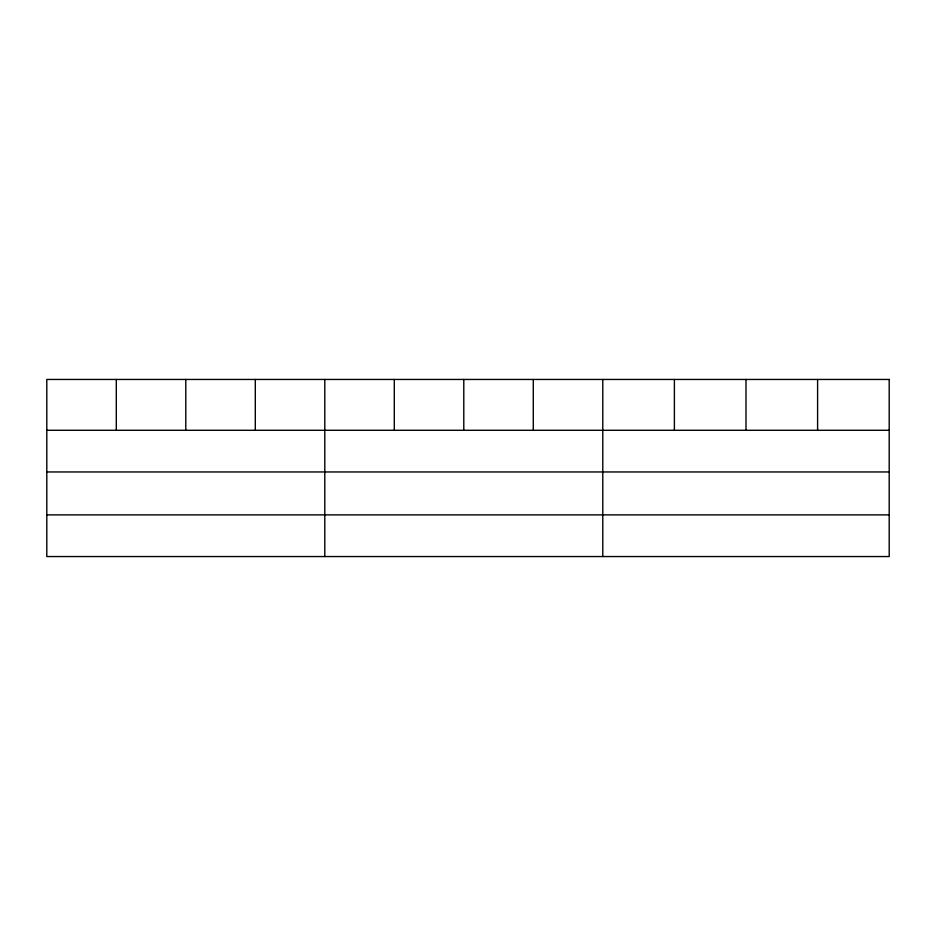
<?xml version="1.0" encoding="UTF-8"?>
<svg xmlns="http://www.w3.org/2000/svg" width="936" height="936" viewBox="0 0 936 936"><rect width="100%" height="100%" fill="white"/><g stroke="black" fill="none" stroke-linecap="round" stroke-linejoin="round"><path stroke-width="1.4" d="M46.8 430.291L889.2 430.291M46.8 471.955L889.2 471.955M46.8 514.882L889.2 514.882M817.596 379.454L817.596 430.291M745.992 379.454L745.992 430.291M674.388 379.454L674.388 430.291M602.784 379.454L602.784 556.546M533.286 379.454L533.286 430.291M463.788 379.454L463.788 430.291M394.29 379.454L394.29 430.291M324.792 379.454L324.792 556.546M255.294 379.454L255.294 430.291M185.796 379.454L185.796 430.291M116.298 379.454L116.298 430.291M889.2 379.454L46.8 379.454L46.8 556.546L889.2 556.546L889.2 379.454"/></g></svg>
